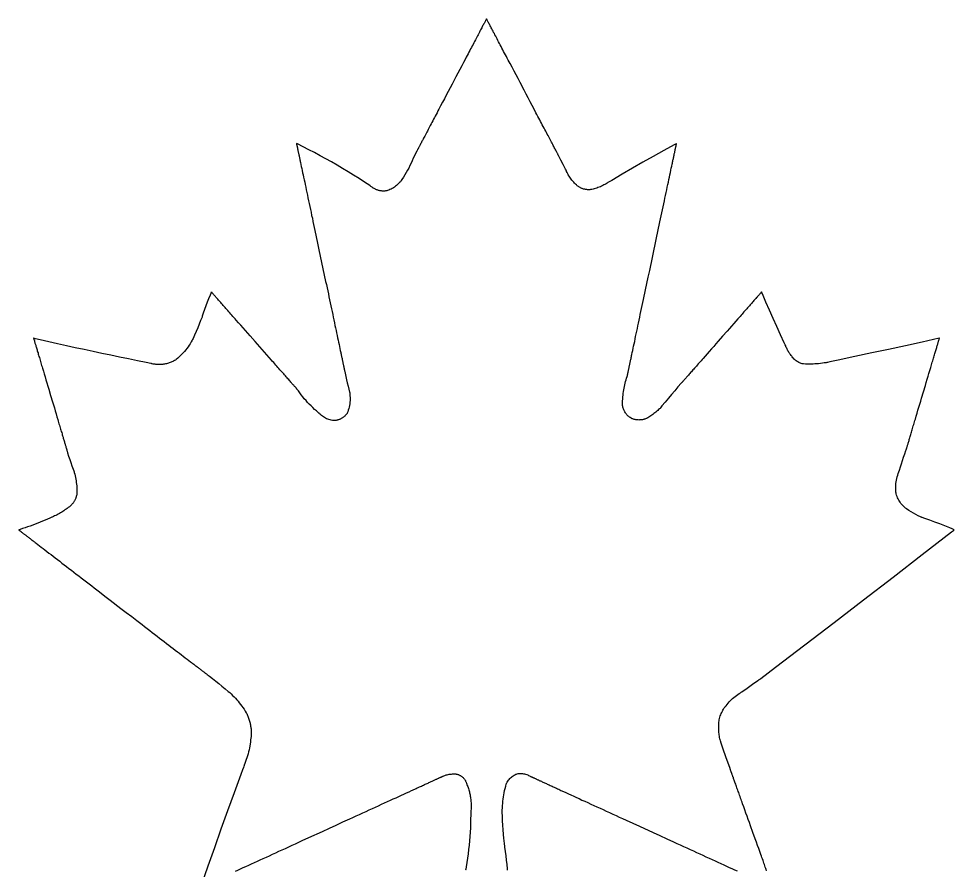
# Model space of a CAD drawing. Extents: x 0 to 908, y 0 to 337.
# Drawn here: x 0 to 104.8, y 124.8 to 220.1 of the extents above; entities that cross this region are included whole.
import ezdxf

# ---------------------------------------------------------------- set-up
doc = ezdxf.new("R2010")
doc.units = 0
doc.layers.add('_____1', color=18, linetype='CONTINUOUS')

msp = doc.modelspace()

# ---------------------------------------------------------------- linework, layer by layer
at = {"layer": '_____1'}
for points in [[(83.75, 124.73), (83.71, 124.86), (83.66, 125), (83.6, 125.14), (83.55, 125.29), (83.5, 125.43), (83.45, 125.58), (83.39, 125.74), (83.34, 125.89), (83.28, 126.05), (83.22, 126.21), (83.16, 126.38), (83.1, 126.54), (82.98, 126.88), (82.86, 127.22), (82.73, 127.57), (82.6, 127.93), (82.48, 128.29), (82.21, 129.02), (81.95, 129.75), (81.82, 130.12), (81.69, 130.48), (81.56, 130.84), (81.43, 131.19), (81.31, 131.54), (81.19, 131.89), (81.06, 132.22), (81.01, 132.39), (80.95, 132.55), (80.89, 132.71), (80.83, 132.87), (80.78, 133.03), (80.72, 133.18), (80.67, 133.33), (80.62, 133.48), (80.56, 133.62), (80.51, 133.76), (80.46, 133.9), (80.42, 134.03), (80.37, 134.16), (80.32, 134.29), (80.28, 134.41), (80.24, 134.53), (80.2, 134.64), (80.16, 134.75), (80.12, 134.86), (80.08, 134.96), (80.05, 135.06), (80.02, 135.15), (79.98, 135.24), (79.95, 135.32), (79.93, 135.39), (79.9, 135.47), (79.88, 135.53), (79.86, 135.59), (79.84, 135.65), (79.82, 135.69), (79.8, 135.74), (79.79, 135.77), (79.78, 135.8), (79.77, 135.83), (79.77, 135.85), (79.76, 135.86), (79.76, 135.86), (79.76, 135.86), (79.76, 135.87), (79.76, 135.87), (79.75, 135.89), (79.7, 136.03), (79.61, 136.3), (79.23, 137.38), (78.86, 138.46), (78.67, 139), (78.58, 139.28), (78.54, 139.41), (78.52, 139.45), (78.52, 139.46), (78.52, 139.47), (78.51, 139.51), (78.48, 139.65), (78.46, 139.79), (78.44, 139.93), (78.42, 140.07), (78.41, 140.21), (78.39, 140.36), (78.39, 140.5), (78.38, 140.64), (78.38, 140.79), (78.38, 140.93), (78.38, 141.07), (78.39, 141.22), (78.4, 141.36), (78.42, 141.5), (78.45, 141.64), (78.48, 141.78), (78.52, 141.92), (78.56, 142.06), (78.61, 142.19), (78.67, 142.32), (78.72, 142.45), (78.79, 142.58), (78.86, 142.71), (78.93, 142.83), (79.01, 142.95), (79.09, 143.07), (79.11, 143.1), (79.14, 143.13), (79.2, 143.2), (79.31, 143.34), (79.43, 143.48), (79.55, 143.62), (79.68, 143.75), (79.81, 143.88), (79.94, 144), (80.08, 144.12), (80.22, 144.24), (80.36, 144.35), (80.51, 144.46), (80.66, 144.56), (80.81, 144.66), (80.89, 144.71), (80.96, 144.76), (81.56, 145.18), (82.15, 145.6), (82.75, 146.01), (82.83, 146.06), (82.87, 146.09), (82.89, 146.1), (82.89, 146.1), (82.9, 146.11), (82.92, 146.13), (82.98, 146.17), (83.08, 146.25), (84.73, 147.5), (88.03, 150.01), (91.32, 152.53), (94.61, 155.05), (97.9, 157.58), (101.18, 160.11), (104.46, 162.65), (104.67, 162.81), (104.72, 162.85), (104.74, 162.87), (104.76, 162.88), (104.76, 162.89), (104.76, 162.89), (104.76, 162.89), (104.74, 162.89), (104.67, 162.92), (104.53, 162.98), (104.26, 163.1), (103.71, 163.33), (103.15, 163.55), (102.59, 163.76), (102.03, 163.97), (101.47, 164.16), (101.18, 164.26), (101.11, 164.28), (101.08, 164.29), (101.06, 164.3), (101.05, 164.3), (101.04, 164.3), (100.97, 164.34), (100.71, 164.47), (100.44, 164.6), (100.18, 164.75), (99.92, 164.9), (99.67, 165.06), (99.42, 165.23), (99.36, 165.27), (99.3, 165.32), (99.19, 165.41), (99.08, 165.52), (98.98, 165.62), (98.88, 165.73), (98.78, 165.85), (98.7, 165.97), (98.61, 166.09), (98.54, 166.22), (98.47, 166.35), (98.41, 166.48), (98.35, 166.62), (98.3, 166.76), (98.25, 166.9), (98.25, 166.91), (98.25, 166.92), (98.25, 166.95), (98.24, 167), (98.23, 167.09), (98.21, 167.29), (98.2, 167.48), (98.2, 167.67), (98.21, 167.87), (98.23, 168.06), (98.25, 168.25), (98.28, 168.44), (98.32, 168.63), (98.36, 168.82), (98.42, 169.01), (98.48, 169.19), (98.55, 169.37), (98.56, 169.42), (98.57, 169.44), (98.58, 169.46), (98.61, 169.56), (98.72, 169.92), (98.84, 170.29), (98.96, 170.66), (99.08, 171.02), (99.21, 171.39), (99.34, 171.75), (99.38, 171.84), (99.38, 171.86), (99.39, 171.87), (99.39, 171.87), (99.39, 171.87), (99.39, 171.87), (99.39, 171.88), (99.39, 171.89), (99.4, 171.91), (99.41, 171.94), (99.42, 171.97), (99.43, 172.01), (99.44, 172.05), (99.46, 172.1), (99.47, 172.16), (99.49, 172.22), (99.51, 172.28), (99.53, 172.36), (99.55, 172.43), (99.58, 172.51), (99.6, 172.6), (99.63, 172.69), (99.66, 172.78), (99.69, 172.88), (99.72, 172.98), (99.75, 173.09), (99.78, 173.2), (99.82, 173.32), (99.85, 173.44), (99.89, 173.56), (99.93, 173.69), (99.97, 173.82), (100.01, 173.95), (100.05, 174.09), (100.09, 174.23), (100.13, 174.37), (100.17, 174.51), (100.22, 174.66), (100.26, 174.81), (100.31, 174.97), (100.35, 175.12), (100.4, 175.28), (100.5, 175.6), (100.59, 175.93), (100.69, 176.26), (100.79, 176.6), (100.9, 176.94), (101, 177.29), (101.1, 177.64), (101.31, 178.34), (101.52, 179.04), (101.62, 179.39), (101.73, 179.73), (101.83, 180.07), (101.92, 180.4), (102.02, 180.72), (102.12, 181.04), (102.16, 181.2), (102.21, 181.35), (102.25, 181.5), (102.3, 181.65), (102.34, 181.8), (102.38, 181.94), (102.42, 182.08), (102.47, 182.22), (102.51, 182.35), (102.54, 182.48), (102.58, 182.61), (102.62, 182.73), (102.65, 182.85), (102.69, 182.97), (102.72, 183.08), (102.76, 183.19), (102.79, 183.29), (102.82, 183.39), (102.84, 183.49), (102.87, 183.58), (102.9, 183.67), (102.92, 183.75), (102.94, 183.82), (102.97, 183.9), (102.99, 183.96), (103, 184.02), (103.02, 184.08), (103.04, 184.13), (103.05, 184.17), (103.06, 184.21), (103.07, 184.25), (103.08, 184.27), (103.08, 184.3), (103.09, 184.31), (103.09, 184.32), (103.09, 184.32), (103.09, 184.32), (103.09, 184.32), (103.09, 184.32), (103.08, 184.32), (103.07, 184.32), (101.18, 183.9), (99.3, 183.49), (97.41, 183.08), (95.53, 182.68), (93.64, 182.27), (91.75, 181.87), (90.81, 181.67), (90.57, 181.63), (90.56, 181.62), (90.55, 181.62), (90.55, 181.62), (90.54, 181.62), (90.53, 181.62), (90.5, 181.61), (90.4, 181.59), (90.19, 181.56), (89.99, 181.53), (89.78, 181.5), (89.57, 181.48), (89.36, 181.46), (89.15, 181.45), (88.94, 181.44), (88.73, 181.43), (88.52, 181.43), (88.31, 181.43), (88.1, 181.44), (87.89, 181.45), (87.79, 181.46), (87.77, 181.46), (87.77, 181.46), (87.75, 181.46), (87.73, 181.47), (87.63, 181.51), (87.53, 181.54), (87.43, 181.59), (87.34, 181.63), (87.25, 181.68), (87.16, 181.74), (87.07, 181.8), (86.98, 181.86), (86.9, 181.93), (86.83, 182), (86.75, 182.08), (86.68, 182.15), (86.61, 182.24), (86.55, 182.32), (86.48, 182.4), (86.42, 182.49), (86.36, 182.57), (86.3, 182.66), (86.24, 182.75), (86.19, 182.84), (86.13, 182.93), (86.08, 183.03), (86.04, 183.12), (85.99, 183.22), (85.95, 183.31), (85.9, 183.41), (85.9, 183.42), (85.9, 183.42), (85.9, 183.43), (85.89, 183.43), (85.88, 183.46), (85.83, 183.58), (85.72, 183.8), (85.31, 184.72), (84.89, 185.63), (84.48, 186.54), (84.08, 187.46), (83.67, 188.37), (83.27, 189.29), (83.22, 189.41), (83.2, 189.46), (83.18, 189.49), (83.18, 189.51), (83.18, 189.51), (83.17, 189.5), (83.17, 189.49), (83.15, 189.48), (83.14, 189.46), (83.11, 189.43), (83.09, 189.4), (83.06, 189.37), (83.02, 189.33), (82.99, 189.29), (82.94, 189.24), (82.9, 189.19), (82.85, 189.13), (82.8, 189.07), (82.74, 189.01), (82.68, 188.94), (82.61, 188.87), (82.55, 188.79), (82.48, 188.71), (82.4, 188.63), (82.33, 188.54), (82.25, 188.45), (82.17, 188.36), (82.08, 188.26), (81.99, 188.16), (81.9, 188.06), (81.81, 187.95), (81.72, 187.85), (81.62, 187.74), (81.52, 187.62), (81.42, 187.51), (81.31, 187.39), (81.21, 187.27), (81.1, 187.15), (80.99, 187.02), (80.88, 186.9), (80.77, 186.77), (80.54, 186.51), (80.3, 186.24), (80.06, 185.97), (79.82, 185.69), (79.57, 185.41), (79.32, 185.13), (78.82, 184.56), (78.32, 183.99), (78.07, 183.7), (77.82, 183.42), (77.57, 183.14), (77.33, 182.86), (77.09, 182.59), (76.85, 182.33), (76.63, 182.06), (76.51, 181.94), (76.4, 181.81), (76.29, 181.69), (76.19, 181.57), (76.08, 181.45), (75.98, 181.33), (75.88, 181.21), (75.78, 181.1), (75.68, 180.99), (75.58, 180.88), (75.49, 180.78), (75.4, 180.68), (75.32, 180.58), (75.23, 180.48), (75.15, 180.39), (75.07, 180.3), (74.99, 180.21), (74.92, 180.13), (74.85, 180.05), (74.79, 179.98), (74.72, 179.9), (74.66, 179.84), (74.61, 179.77), (74.55, 179.71), (74.5, 179.66), (74.46, 179.6), (74.42, 179.56), (74.38, 179.51), (74.35, 179.48), (74.32, 179.44), (74.29, 179.41), (74.27, 179.39), (74.25, 179.37), (74.24, 179.36), (74.23, 179.35), (74.23, 179.35), (74.23, 179.35), (74.23, 179.34), (74.22, 179.34), (74.21, 179.32), (74.19, 179.3), (73.82, 178.88), (73.45, 178.46), (73.09, 178.04), (72.74, 177.61), (72.38, 177.18), (72.03, 176.75), (71.86, 176.54), (71.85, 176.52), (71.84, 176.52), (71.83, 176.5), (71.81, 176.48), (71.76, 176.43), (71.65, 176.34), (71.55, 176.24), (71.45, 176.15), (71.34, 176.06), (71.23, 175.97), (71.12, 175.89), (71.01, 175.81), (70.9, 175.73), (70.78, 175.65), (70.67, 175.57), (70.55, 175.5), (70.43, 175.43), (70.37, 175.39), (70.31, 175.36), (70.25, 175.33), (70.18, 175.31), (70.12, 175.28), (70.05, 175.26), (69.98, 175.24), (69.92, 175.23), (69.85, 175.21), (69.78, 175.2), (69.72, 175.19), (69.65, 175.18), (69.58, 175.18), (69.51, 175.18), (69.44, 175.17), (69.37, 175.18), (69.31, 175.18), (69.24, 175.19), (69.17, 175.19), (69.1, 175.2), (69.03, 175.22), (68.97, 175.23), (68.9, 175.25), (68.83, 175.27), (68.77, 175.29), (68.7, 175.31), (68.64, 175.34), (68.62, 175.35), (68.61, 175.35), (68.6, 175.36), (68.56, 175.38), (68.47, 175.44), (68.39, 175.5), (68.32, 175.56), (68.24, 175.62), (68.17, 175.69), (68.11, 175.76), (68.04, 175.84), (67.98, 175.91), (67.93, 175.99), (67.88, 176.08), (67.83, 176.16), (67.79, 176.25), (67.75, 176.33), (67.71, 176.42), (67.68, 176.52), (67.66, 176.61), (67.63, 176.7), (67.62, 176.8), (67.6, 176.89), (67.6, 176.99), (67.59, 177.09), (67.59, 177.19), (67.6, 177.29), (67.61, 177.38), (67.63, 177.48), (67.65, 177.58), (67.66, 177.78), (67.68, 177.97), (67.7, 178.16), (67.73, 178.35), (67.76, 178.55), (67.79, 178.74), (67.83, 178.93), (67.87, 179.12), (67.91, 179.3), (67.96, 179.49), (68.01, 179.68), (68.07, 179.86), (68.13, 180.05), (68.14, 180.1), (68.14, 180.1), (68.15, 180.11), (68.15, 180.12), (68.15, 180.14), (68.16, 180.15), (68.16, 180.18), (68.17, 180.2), (68.17, 180.23), (68.18, 180.26), (68.19, 180.29), (68.19, 180.33), (68.2, 180.37), (68.21, 180.41), (68.22, 180.46), (68.23, 180.51), (68.24, 180.56), (68.25, 180.62), (68.27, 180.67), (68.28, 180.73), (68.29, 180.8), (68.31, 180.86), (68.32, 180.93), (68.34, 181), (68.35, 181.08), (68.37, 181.16), (68.38, 181.23), (68.4, 181.32), (68.42, 181.4), (68.44, 181.49), (68.46, 181.58), (68.48, 181.67), (68.5, 181.77), (68.52, 181.86), (68.54, 181.96), (68.56, 182.06), (68.58, 182.17), (68.6, 182.27), (68.63, 182.38), (68.65, 182.49), (68.7, 182.72), (68.75, 182.96), (68.8, 183.2), (68.85, 183.45), (68.91, 183.71), (68.97, 183.98), (69.02, 184.25), (69.08, 184.53), (69.14, 184.82), (69.21, 185.11), (69.27, 185.41), (69.33, 185.72), (69.4, 186.03), (69.47, 186.35), (69.54, 186.67), (69.6, 186.99), (69.67, 187.32), (69.75, 187.66), (69.82, 188), (69.89, 188.34), (69.96, 188.68), (70.04, 189.03), (70.11, 189.38), (70.19, 189.74), (70.34, 190.45), (70.49, 191.18), (70.65, 191.91), (70.96, 193.37), (71.11, 194.1), (71.27, 194.83), (71.42, 195.56), (71.57, 196.28), (71.65, 196.63), (71.72, 196.99), (71.8, 197.34), (71.87, 197.68), (71.94, 198.03), (72.02, 198.37), (72.09, 198.71), (72.16, 199.04), (72.23, 199.37), (72.3, 199.69), (72.36, 200.01), (72.43, 200.32), (72.49, 200.63), (72.56, 200.93), (72.62, 201.23), (72.68, 201.52), (72.74, 201.81), (72.8, 202.08), (72.86, 202.35), (72.92, 202.62), (72.97, 202.87), (73.02, 203.12), (73.07, 203.36), (73.12, 203.59), (73.17, 203.82), (73.19, 203.93), (73.22, 204.03), (73.24, 204.14), (73.26, 204.24), (73.28, 204.34), (73.3, 204.44), (73.32, 204.53), (73.34, 204.62), (73.36, 204.71), (73.38, 204.8), (73.4, 204.88), (73.41, 204.97), (73.43, 205.05), (73.45, 205.12), (73.46, 205.2), (73.48, 205.27), (73.49, 205.34), (73.51, 205.41), (73.52, 205.47), (73.53, 205.53), (73.55, 205.59), (73.56, 205.64), (73.57, 205.7), (73.58, 205.75), (73.59, 205.79), (73.6, 205.84), (73.61, 205.88), (73.61, 205.91), (73.62, 205.95), (73.63, 205.98), (73.63, 206.01), (73.64, 206.03), (73.64, 206.05), (73.65, 206.07), (73.65, 206.09), (73.65, 206.1), (73.66, 206.11), (73.66, 206.11), (73.66, 206.11), (73.66, 206.11), (73.66, 206.11), (73.66, 206.11), (73.65, 206.11), (73.62, 206.09), (73.54, 206.05), (73.4, 205.97), (72.22, 205.33), (71.05, 204.68), (69.88, 204.02), (68.72, 203.35), (67.56, 202.68), (66.4, 202), (66.11, 201.83), (65.97, 201.74), (65.93, 201.72), (65.91, 201.71), (65.91, 201.71), (65.9, 201.7), (65.89, 201.69), (65.77, 201.62), (65.64, 201.55), (65.51, 201.48), (65.39, 201.41), (65.26, 201.35), (65.13, 201.29), (64.99, 201.24), (64.86, 201.19), (64.72, 201.14), (64.59, 201.09), (64.45, 201.05), (64.31, 201.01), (64.17, 200.98), (64.14, 200.97), (64.1, 200.96), (64.03, 200.96), (63.96, 200.95), (63.88, 200.95), (63.81, 200.95), (63.74, 200.95), (63.67, 200.95), (63.6, 200.96), (63.53, 200.97), (63.46, 200.98), (63.39, 201), (63.32, 201.01), (63.25, 201.03), (63.18, 201.05), (63.11, 201.08), (63.05, 201.1), (62.98, 201.13), (62.92, 201.16), (62.85, 201.19), (62.79, 201.23), (62.73, 201.27), (62.67, 201.31), (62.61, 201.35), (62.55, 201.39), (62.5, 201.44), (62.44, 201.48), (62.34, 201.58), (62.23, 201.69), (62.14, 201.79), (62.04, 201.9), (61.95, 202.01), (61.86, 202.13), (61.78, 202.24), (61.7, 202.36), (61.62, 202.48), (61.54, 202.61), (61.47, 202.73), (61.41, 202.86), (61.35, 202.99), (61.32, 203.06), (61.3, 203.09), (61.29, 203.13), (61.22, 203.25), (60.96, 203.76), (60.7, 204.27), (60.44, 204.78), (60.44, 204.78), (60.44, 204.78), (60.44, 204.79), (60.43, 204.79), (60.43, 204.81), (60.41, 204.83), (60.4, 204.87), (60.38, 204.9), (60.35, 204.95), (60.32, 205.01), (60.29, 205.07), (60.26, 205.13), (60.22, 205.21), (60.17, 205.29), (60.13, 205.37), (60.08, 205.47), (60.03, 205.57), (59.97, 205.67), (59.91, 205.78), (59.85, 205.9), (59.79, 206.02), (59.72, 206.15), (59.65, 206.28), (59.58, 206.42), (59.5, 206.56), (59.43, 206.71), (59.35, 206.86), (59.27, 207.01), (59.18, 207.17), (59.1, 207.34), (59.01, 207.5), (58.92, 207.68), (58.82, 207.85), (58.73, 208.03), (58.63, 208.21), (58.54, 208.4), (58.44, 208.58), (58.34, 208.77), (58.24, 208.97), (58.13, 209.16), (58.03, 209.36), (57.92, 209.56), (57.71, 209.97), (57.49, 210.38), (57.27, 210.8), (57.04, 211.23), (56.82, 211.66), (56.59, 212.09), (56.14, 212.95), (55.91, 213.38), (55.69, 213.81), (55.46, 214.23), (55.24, 214.65), (55.03, 215.06), (54.92, 215.26), (54.81, 215.46), (54.71, 215.66), (54.61, 215.86), (54.5, 216.05), (54.4, 216.25), (54.3, 216.43), (54.21, 216.62), (54.11, 216.8), (54.01, 216.98), (53.92, 217.16), (53.83, 217.33), (53.74, 217.5), (53.66, 217.66), (53.57, 217.82), (53.49, 217.98), (53.41, 218.13), (53.33, 218.28), (53.26, 218.42), (53.18, 218.56), (53.11, 218.69), (53.05, 218.82), (52.98, 218.94), (52.92, 219.06), (52.86, 219.17), (52.8, 219.28), (52.75, 219.38), (52.7, 219.48), (52.65, 219.56), (52.61, 219.65), (52.57, 219.72), (52.53, 219.79), (52.5, 219.85), (52.47, 219.91), (52.45, 219.96), (52.43, 220), (52.41, 220.03), (52.39, 220.06), (52.39, 220.07), (52.38, 220.08), (52.38, 220.08), (52.38, 220.09), (52.38, 220.08), (52.37, 220.07), (52.36, 220.05), (52.34, 220.02), (52.33, 219.99), (52.3, 219.94), (52.28, 219.9), (52.25, 219.84), (52.22, 219.78), (52.18, 219.71), (52.14, 219.64), (52.1, 219.55), (52.05, 219.47), (52, 219.38), (51.95, 219.28), (51.9, 219.17), (51.84, 219.06), (51.78, 218.95), (51.72, 218.83), (51.65, 218.71), (51.58, 218.58), (51.51, 218.44), (51.44, 218.3), (51.36, 218.16), (51.29, 218.01), (51.21, 217.86), (51.13, 217.71), (51.04, 217.55), (50.96, 217.39), (50.87, 217.22), (50.78, 217.05), (50.69, 216.88), (50.6, 216.7), (50.5, 216.52), (50.41, 216.34), (50.31, 216.16), (50.21, 215.97), (50.11, 215.78), (50.01, 215.59), (49.81, 215.2), (49.6, 214.81), (49.39, 214.41), (49.17, 214), (48.96, 213.59), (48.52, 212.77), (48.09, 211.95), (47.88, 211.54), (47.66, 211.13), (47.45, 210.73), (47.24, 210.33), (47.04, 209.95), (46.94, 209.76), (46.84, 209.57), (46.74, 209.38), (46.64, 209.2), (46.55, 209.02), (46.45, 208.84), (46.36, 208.66), (46.27, 208.49), (46.18, 208.32), (46.09, 208.15), (46.01, 207.99), (45.92, 207.83), (45.84, 207.68), (45.76, 207.52), (45.69, 207.38), (45.61, 207.23), (45.54, 207.1), (45.47, 206.96), (45.4, 206.83), (45.33, 206.71), (45.27, 206.59), (45.21, 206.47), (45.15, 206.37), (45.1, 206.26), (45.05, 206.16), (45, 206.07), (44.95, 205.98), (44.91, 205.9), (44.87, 205.83), (44.83, 205.76), (44.8, 205.7), (44.77, 205.64), (44.75, 205.59), (44.72, 205.55), (44.71, 205.52), (44.69, 205.49), (44.68, 205.47), (44.67, 205.46), (44.67, 205.45), (44.67, 205.45), (44.67, 205.45), (44.66, 205.44), (44.65, 205.4), (44.58, 205.27), (44.44, 205.01), (44.31, 204.74), (44.18, 204.47), (44.05, 204.2), (43.93, 203.92), (43.81, 203.65), (43.67, 203.38), (43.53, 203.12), (43.39, 202.86), (43.23, 202.6), (43.07, 202.34), (42.91, 202.09), (42.83, 201.97), (42.78, 201.91), (42.74, 201.85), (42.64, 201.74), (42.54, 201.63), (42.43, 201.53), (42.32, 201.43), (42.2, 201.34), (42.08, 201.25), (41.96, 201.17), (41.83, 201.09), (41.7, 201.02), (41.57, 200.96), (41.43, 200.9), (41.29, 200.85), (41.22, 200.83), (41.15, 200.82), (41.07, 200.81), (41, 200.8), (40.93, 200.8), (40.85, 200.8), (40.78, 200.8), (40.71, 200.8), (40.63, 200.81), (40.56, 200.82), (40.49, 200.83), (40.42, 200.84), (40.35, 200.86), (40.28, 200.88), (40.21, 200.9), (40.14, 200.92), (40.07, 200.95), (40, 200.97), (39.94, 201), (39.87, 201.04), (39.8, 201.07), (39.74, 201.11), (39.68, 201.14), (39.62, 201.18), (39.56, 201.23), (39.5, 201.27), (39.44, 201.32), (39.41, 201.34), (39.41, 201.35), (39.4, 201.35), (39.38, 201.36), (39.31, 201.41), (38.71, 201.81), (38.11, 202.21), (37.5, 202.59), (36.89, 202.97), (36.27, 203.34), (35.65, 203.71), (35.02, 204.07), (34.4, 204.42), (33.76, 204.76), (33.13, 205.1), (32.49, 205.43), (31.84, 205.75), (31.2, 206.07), (31.11, 206.11), (31.1, 206.11), (31.1, 206.11), (31.1, 206.11), (31.1, 206.11), (31.1, 206.11), (31.1, 206.11), (31.11, 206.1), (31.11, 206.09), (31.11, 206.08), (31.11, 206.06), (31.12, 206.04), (31.12, 206.01), (31.13, 205.99), (31.14, 205.96), (31.14, 205.93), (31.15, 205.89), (31.16, 205.85), (31.17, 205.81), (31.18, 205.76), (31.19, 205.72), (31.2, 205.67), (31.21, 205.61), (31.22, 205.56), (31.23, 205.5), (31.25, 205.44), (31.26, 205.37), (31.27, 205.31), (31.29, 205.24), (31.3, 205.16), (31.32, 205.09), (31.34, 205.01), (31.35, 204.93), (31.37, 204.85), (31.39, 204.76), (31.41, 204.68), (31.43, 204.59), (31.45, 204.49), (31.47, 204.4), (31.49, 204.3), (31.51, 204.2), (31.53, 204.1), (31.55, 204), (31.6, 203.79), (31.64, 203.56), (31.69, 203.33), (31.74, 203.1), (31.79, 202.85), (31.85, 202.6), (31.9, 202.34), (31.96, 202.07), (32.02, 201.8), (32.08, 201.52), (32.14, 201.23), (32.2, 200.94), (32.26, 200.64), (32.33, 200.34), (32.39, 200.03), (32.46, 199.72), (32.53, 199.4), (32.59, 199.07), (32.66, 198.75), (32.73, 198.42), (32.8, 198.08), (32.88, 197.75), (32.95, 197.41), (33.02, 197.06), (33.09, 196.72), (33.17, 196.37), (33.32, 195.66), (33.47, 194.95), (33.62, 194.24), (33.92, 192.81), (34.07, 192.09), (34.22, 191.38), (34.37, 190.68), (34.45, 190.33), (34.52, 189.98), (34.6, 189.63), (34.67, 189.29), (34.74, 188.95), (34.81, 188.62), (34.88, 188.28), (34.95, 187.95), (35.02, 187.63), (35.09, 187.31), (35.16, 186.99), (35.22, 186.68), (35.29, 186.37), (35.35, 186.07), (35.41, 185.77), (35.47, 185.48), (35.53, 185.2), (35.59, 184.92), (35.65, 184.65), (35.71, 184.38), (35.76, 184.13), (35.82, 183.88), (35.87, 183.63), (35.92, 183.4), (35.96, 183.17), (36.01, 182.95), (36.06, 182.74), (36.08, 182.64), (36.1, 182.54), (36.12, 182.44), (36.14, 182.35), (36.16, 182.25), (36.18, 182.16), (36.2, 182.07), (36.22, 181.99), (36.23, 181.91), (36.25, 181.82), (36.27, 181.75), (36.28, 181.67), (36.3, 181.6), (36.31, 181.53), (36.33, 181.46), (36.34, 181.39), (36.35, 181.33), (36.37, 181.27), (36.38, 181.21), (36.39, 181.16), (36.4, 181.11), (36.41, 181.06), (36.42, 181.01), (36.43, 180.97), (36.44, 180.93), (36.45, 180.89), (36.45, 180.86), (36.46, 180.83), (36.47, 180.8), (36.47, 180.78), (36.48, 180.76), (36.48, 180.74), (36.48, 180.72), (36.49, 180.71), (36.49, 180.7), (36.49, 180.7), (36.49, 180.7), (36.49, 180.68), (36.51, 180.59), (36.55, 180.41), (36.63, 180.05), (36.71, 179.69), (36.79, 179.33), (36.88, 178.98), (36.97, 178.62), (37.01, 178.44), (37.04, 178.35), (37.05, 178.31), (37.06, 178.26), (37.08, 178.08), (37.09, 177.9), (37.1, 177.71), (37.1, 177.53), (37.1, 177.35), (37.08, 177.17), (37.06, 176.99), (37.03, 176.81), (36.99, 176.63), (36.95, 176.45), (36.9, 176.28), (36.84, 176.11), (36.77, 175.93), (36.76, 175.93), (36.76, 175.92), (36.75, 175.9), (36.73, 175.88), (36.69, 175.82), (36.64, 175.77), (36.6, 175.72), (36.55, 175.67), (36.5, 175.62), (36.45, 175.57), (36.4, 175.53), (36.35, 175.49), (36.29, 175.45), (36.24, 175.41), (36.18, 175.38), (36.12, 175.34), (36.06, 175.31), (36, 175.28), (35.94, 175.25), (35.88, 175.23), (35.81, 175.21), (35.75, 175.18), (35.68, 175.17), (35.62, 175.15), (35.55, 175.14), (35.48, 175.13), (35.42, 175.12), (35.35, 175.11), (35.28, 175.11), (35.24, 175.11), (35.21, 175.11), (35.14, 175.12), (35, 175.15), (34.87, 175.18), (34.73, 175.22), (34.6, 175.27), (34.47, 175.32), (34.35, 175.38), (34.23, 175.45), (34.11, 175.52), (34, 175.6), (33.89, 175.69), (33.78, 175.78), (33.68, 175.88), (33.63, 175.93), (33.62, 175.94), (33.59, 175.96), (33.54, 176.01), (33.33, 176.19), (33.13, 176.37), (32.93, 176.56), (32.73, 176.75), (32.54, 176.95), (32.35, 177.15), (32.17, 177.36), (31.98, 177.56), (31.81, 177.77), (31.64, 177.99), (31.47, 178.21), (31.31, 178.43), (31.23, 178.54), (31.19, 178.6), (31.17, 178.63), (31.16, 178.64), (31.16, 178.64), (31.15, 178.65), (31.14, 178.66), (31.13, 178.68), (31.11, 178.7), (31.08, 178.73), (31.05, 178.76), (31.02, 178.8), (30.98, 178.84), (30.94, 178.89), (30.89, 178.94), (30.84, 179), (30.79, 179.06), (30.73, 179.12), (30.67, 179.19), (30.6, 179.27), (30.54, 179.35), (30.46, 179.43), (30.39, 179.51), (30.31, 179.6), (30.23, 179.7), (30.14, 179.79), (30.05, 179.89), (29.96, 180), (29.87, 180.11), (29.77, 180.22), (29.67, 180.33), (29.57, 180.45), (29.46, 180.56), (29.35, 180.69), (29.25, 180.81), (29.13, 180.94), (29.02, 181.07), (28.9, 181.2), (28.79, 181.33), (28.67, 181.47), (28.55, 181.6), (28.42, 181.74), (28.3, 181.88), (28.05, 182.17), (27.79, 182.46), (27.53, 182.76), (27.27, 183.06), (27, 183.36), (26.46, 183.97), (25.92, 184.58), (25.65, 184.89), (25.39, 185.19), (25.12, 185.49), (24.86, 185.78), (24.61, 186.07), (24.36, 186.36), (24.24, 186.5), (24.11, 186.63), (23.99, 186.77), (23.88, 186.9), (23.76, 187.04), (23.65, 187.16), (23.53, 187.29), (23.42, 187.42), (23.31, 187.54), (23.21, 187.66), (23.11, 187.78), (23.01, 187.89), (22.91, 188), (22.81, 188.11), (22.72, 188.22), (22.63, 188.32), (22.54, 188.42), (22.46, 188.51), (22.38, 188.6), (22.3, 188.69), (22.23, 188.77), (22.16, 188.85), (22.09, 188.93), (22.03, 189), (21.97, 189.07), (21.91, 189.13), (21.86, 189.19), (21.81, 189.24), (21.77, 189.29), (21.73, 189.34), (21.7, 189.38), (21.67, 189.41), (21.64, 189.44), (21.62, 189.46), (21.6, 189.48), (21.59, 189.5), (21.58, 189.5), (21.58, 189.51), (21.58, 189.51), (21.58, 189.51), (21.58, 189.5), (21.56, 189.45), (21.51, 189.35), (21.43, 189.15), (21.26, 188.75), (21.1, 188.35), (20.95, 187.94), (20.8, 187.53), (20.66, 187.12), (20.59, 186.91), (20.56, 186.81), (20.53, 186.7), (20.37, 186.3), (20.22, 185.89), (20.05, 185.49), (19.88, 185.09), (19.7, 184.69), (19.52, 184.29), (19.47, 184.2), (19.43, 184.1), (19.32, 183.91), (19.21, 183.72), (19.09, 183.54), (18.97, 183.36), (18.84, 183.19), (18.71, 183.02), (18.57, 182.85), (18.43, 182.69), (18.28, 182.53), (18.12, 182.38), (17.97, 182.23), (17.8, 182.09), (17.63, 181.95), (17.61, 181.93), (17.59, 181.92), (17.54, 181.89), (17.45, 181.83), (17.35, 181.78), (17.26, 181.73), (17.16, 181.68), (17.06, 181.64), (16.96, 181.6), (16.86, 181.56), (16.76, 181.53), (16.65, 181.5), (16.55, 181.47), (16.44, 181.45), (16.34, 181.43), (16.23, 181.41), (16.13, 181.4), (16.02, 181.39), (15.91, 181.38), (15.8, 181.38), (15.7, 181.38), (15.59, 181.38), (15.48, 181.38), (15.37, 181.39), (15.27, 181.41), (15.16, 181.42), (15.05, 181.44), (14.94, 181.47), (14.89, 181.48), (14.86, 181.49), (14.86, 181.49), (14.85, 181.49), (14.85, 181.49), (14.84, 181.49), (14.78, 181.5), (14.29, 181.6), (13.29, 181.8), (12.3, 182.01), (11.3, 182.21), (10.31, 182.42), (9.32, 182.63), (8.33, 182.84), (7.34, 183.05), (6.34, 183.27), (5.35, 183.49), (4.36, 183.71), (3.38, 183.93), (2.39, 184.15), (1.89, 184.27), (1.77, 184.3), (1.71, 184.31), (1.68, 184.32), (1.67, 184.32), (1.67, 184.32), (1.67, 184.32), (1.67, 184.32), (1.67, 184.3), (1.68, 184.29), (1.68, 184.26), (1.69, 184.23), (1.7, 184.2), (1.72, 184.16), (1.73, 184.11), (1.75, 184.06), (1.76, 184), (1.78, 183.94), (1.8, 183.87), (1.82, 183.79), (1.85, 183.72), (1.87, 183.63), (1.9, 183.54), (1.93, 183.45), (1.96, 183.35), (1.99, 183.25), (2.02, 183.15), (2.05, 183.04), (2.08, 182.92), (2.12, 182.8), (2.16, 182.68), (2.19, 182.56), (2.23, 182.43), (2.27, 182.3), (2.31, 182.16), (2.35, 182.02), (2.39, 181.88), (2.44, 181.74), (2.48, 181.59), (2.52, 181.44), (2.57, 181.29), (2.62, 181.14), (2.66, 180.98), (2.76, 180.66), (2.85, 180.33), (2.95, 180), (3.05, 179.66), (3.16, 179.32), (3.26, 178.97), (3.36, 178.62), (3.57, 177.92), (3.78, 177.22), (3.88, 176.88), (3.99, 176.53), (4.09, 176.2), (4.18, 175.86), (4.28, 175.54), (4.38, 175.22), (4.42, 175.06), (4.47, 174.91), (4.51, 174.75), (4.56, 174.6), (4.6, 174.46), (4.65, 174.31), (4.69, 174.17), (4.73, 174.03), (4.77, 173.9), (4.81, 173.77), (4.85, 173.64), (4.88, 173.51), (4.92, 173.39), (4.96, 173.27), (4.99, 173.16), (5.02, 173.05), (5.05, 172.94), (5.08, 172.84), (5.11, 172.74), (5.14, 172.65), (5.17, 172.56), (5.19, 172.48), (5.22, 172.4), (5.24, 172.33), (5.26, 172.26), (5.28, 172.19), (5.29, 172.14), (5.31, 172.08), (5.32, 172.04), (5.34, 171.99), (5.35, 171.96), (5.36, 171.93), (5.36, 171.91), (5.37, 171.89), (5.37, 171.88), (5.37, 171.87), (5.37, 171.87), (5.37, 171.87), (5.38, 171.85), (5.38, 171.83), (5.4, 171.78), (5.43, 171.69), (5.48, 171.51), (5.59, 171.14), (5.71, 170.77), (5.84, 170.41), (5.96, 170.04), (6.1, 169.68), (6.16, 169.5), (6.18, 169.45), (6.2, 169.41), (6.22, 169.31), (6.27, 169.13), (6.32, 168.94), (6.36, 168.75), (6.39, 168.56), (6.42, 168.38), (6.45, 168.19), (6.47, 167.99), (6.49, 167.8), (6.5, 167.61), (6.51, 167.42), (6.51, 167.23), (6.51, 167.03), (6.51, 166.94), (6.51, 166.91), (6.51, 166.9), (6.5, 166.86), (6.49, 166.78), (6.47, 166.71), (6.45, 166.64), (6.43, 166.56), (6.4, 166.49), (6.38, 166.42), (6.35, 166.35), (6.32, 166.28), (6.29, 166.21), (6.25, 166.15), (6.21, 166.08), (6.18, 166.02), (6.13, 165.96), (6.09, 165.9), (6.05, 165.84), (6, 165.78), (5.95, 165.72), (5.9, 165.67), (5.84, 165.61), (5.79, 165.56), (5.73, 165.51), (5.67, 165.47), (5.61, 165.42), (5.55, 165.38), (5.42, 165.29), (5.3, 165.2), (5.18, 165.11), (5.06, 165.03), (4.94, 164.94), (4.81, 164.86), (4.68, 164.78), (4.55, 164.71), (4.42, 164.64), (4.29, 164.57), (4.16, 164.5), (4.02, 164.44), (3.89, 164.38), (3.75, 164.32), (3.73, 164.31), (3.72, 164.31), (3.72, 164.3), (3.71, 164.3), (3.64, 164.27), (3.5, 164.21), (3.23, 164.09), (2.96, 163.97), (2.68, 163.85), (2.4, 163.74), (2.13, 163.63), (1.85, 163.52), (1.57, 163.41), (1.28, 163.31), (1, 163.21), (0.72, 163.12), (0.43, 163.02), (0.15, 162.93), (0.01, 162.89), (0, 162.89), (0, 162.89), (0, 162.88), (0, 162.88), (0.01, 162.88), (0.02, 162.87), (0.03, 162.86), (0.04, 162.85), (0.06, 162.84), (0.08, 162.82), (0.1, 162.81), (0.13, 162.79), (0.16, 162.77), (0.19, 162.74), (0.22, 162.72), (0.25, 162.69), (0.29, 162.66), (0.33, 162.63), (0.37, 162.6), (0.42, 162.56), (0.46, 162.53), (0.51, 162.49), (0.57, 162.45), (0.62, 162.41), (0.68, 162.37), (0.73, 162.32), (0.79, 162.28), (0.86, 162.23), (0.92, 162.18), (0.99, 162.13), (1.06, 162.07), (1.13, 162.02), (1.2, 161.96), (1.28, 161.9), (1.35, 161.85), (1.43, 161.78), (1.51, 161.72), (1.6, 161.66), (1.68, 161.59), (1.77, 161.53), (1.86, 161.46), (1.95, 161.39), (2.13, 161.25), (2.33, 161.1), (2.53, 160.95), (2.73, 160.79), (2.94, 160.63), (3.16, 160.46), (3.39, 160.29), (3.62, 160.11), (3.85, 159.93), (4.09, 159.75), (4.34, 159.56), (4.59, 159.37), (4.84, 159.17), (5.1, 158.97), (5.36, 158.77), (5.63, 158.57), (5.9, 158.36), (6.17, 158.15), (6.45, 157.94), (6.73, 157.72), (7.01, 157.5), (7.3, 157.28), (7.59, 157.06), (7.88, 156.84), (8.17, 156.62), (8.46, 156.39), (9.05, 155.94), (9.65, 155.48), (10.25, 155.02), (11.45, 154.09), (12.05, 153.64), (12.65, 153.18), (13.23, 152.73), (13.53, 152.5), (13.82, 152.28), (14.1, 152.06), (14.39, 151.84), (14.67, 151.63), (14.95, 151.41), (15.22, 151.2), (15.5, 150.99), (15.77, 150.78), (16.03, 150.58), (16.29, 150.38), (16.55, 150.18), (16.8, 149.99), (17.05, 149.8), (17.3, 149.61), (17.53, 149.43), (17.77, 149.25), (18, 149.07), (18.22, 148.9), (18.43, 148.74), (18.64, 148.57), (18.85, 148.42), (19.05, 148.27), (19.24, 148.12), (19.33, 148.05), (19.42, 147.98), (19.51, 147.91), (19.6, 147.84), (19.68, 147.78), (19.77, 147.71), (19.85, 147.65), (19.93, 147.59), (20.01, 147.53), (20.08, 147.47), (20.16, 147.41), (20.23, 147.36), (20.3, 147.31), (20.37, 147.25), (20.43, 147.2), (20.5, 147.15), (20.56, 147.11), (20.62, 147.06), (20.67, 147.02), (20.73, 146.98), (20.78, 146.94), (20.83, 146.9), (20.88, 146.86), (20.92, 146.83), (20.97, 146.79), (21.01, 146.76), (21.05, 146.73), (21.08, 146.7), (21.12, 146.68), (21.15, 146.65), (21.18, 146.63), (21.2, 146.61), (21.22, 146.59), (21.25, 146.58), (21.26, 146.57), (21.28, 146.55), (21.29, 146.54), (21.3, 146.54), (21.31, 146.53), (21.31, 146.53), (21.31, 146.53), (21.33, 146.52), (21.35, 146.5), (21.71, 146.23), (22.06, 145.95), (22.41, 145.68), (22.76, 145.39), (23.11, 145.11), (23.45, 144.81), (23.63, 144.67), (23.79, 144.52), (23.95, 144.36), (24.11, 144.2), (24.26, 144.04), (24.41, 143.87), (24.56, 143.7), (24.7, 143.53), (24.84, 143.35), (24.98, 143.17), (25.11, 142.99), (25.23, 142.8), (25.35, 142.61), (25.47, 142.42), (25.5, 142.38), (25.53, 142.33), (25.58, 142.22), (25.62, 142.12), (25.66, 142.02), (25.71, 141.91), (25.74, 141.8), (25.78, 141.7), (25.81, 141.59), (25.84, 141.48), (25.87, 141.37), (25.9, 141.26), (25.92, 141.16), (25.95, 141.05), (25.96, 140.93), (25.98, 140.82), (25.99, 140.71), (26.01, 140.6), (26.02, 140.49), (26.02, 140.38), (26.03, 140.26), (26.03, 140.15), (26.03, 140.04), (26.02, 139.93), (26.02, 139.81), (26.01, 139.7), (26, 139.59), (25.97, 139.36), (25.94, 139.14), (25.91, 138.92), (25.87, 138.69), (25.83, 138.47), (25.79, 138.25), (25.74, 138.03), (25.68, 137.81), (25.62, 137.6), (25.55, 137.38), (25.48, 137.17), (25.41, 136.95), (25.33, 136.74), (25.25, 136.53), (25.24, 136.53), (25.24, 136.53), (25.24, 136.53), (25.24, 136.51), (25.23, 136.48), (25.2, 136.42), (25.16, 136.29), (25.06, 136.03), (24.87, 135.52), (24.13, 133.47), (23.38, 131.42), (22.64, 129.37), (21.91, 127.31), (21.18, 125.26), (20.46, 123.2)], [(24.27, 124.68), (24.55, 124.81), (24.84, 124.94), (25.14, 125.08), (25.44, 125.22), (25.75, 125.36), (26.07, 125.5), (26.39, 125.65), (26.72, 125.8), (27.05, 125.95), (27.39, 126.11), (27.73, 126.26), (28.08, 126.42), (28.43, 126.58), (28.78, 126.75), (29.14, 126.91), (29.51, 127.08), (29.87, 127.24), (30.24, 127.41), (30.61, 127.58), (30.98, 127.75), (31.74, 128.1), (32.5, 128.44), (34.02, 129.14), (34.79, 129.49), (35.55, 129.84), (36.31, 130.19), (37.06, 130.53), (37.43, 130.7), (37.8, 130.87), (38.16, 131.04), (38.53, 131.21), (38.89, 131.37), (39.24, 131.54), (39.6, 131.7), (39.95, 131.86), (40.29, 132.01), (40.63, 132.17), (40.96, 132.32), (41.29, 132.47), (41.62, 132.62), (41.93, 132.77), (42.25, 132.91), (42.55, 133.05), (42.85, 133.19), (43.14, 133.32), (43.43, 133.45), (43.71, 133.58), (43.98, 133.7), (44.11, 133.76), (44.24, 133.82), (44.37, 133.88), (44.49, 133.94), (44.62, 134), (44.74, 134.05), (44.86, 134.11), (44.98, 134.16), (45.09, 134.21), (45.2, 134.27), (45.31, 134.32), (45.42, 134.37), (45.53, 134.41), (45.63, 134.46), (45.73, 134.51), (45.83, 134.55), (45.93, 134.6), (46.02, 134.64), (46.11, 134.68), (46.2, 134.72), (46.28, 134.76), (46.37, 134.8), (46.45, 134.83), (46.52, 134.87), (46.6, 134.9), (46.67, 134.94), (46.74, 134.97), (46.81, 135), (46.87, 135.03), (46.93, 135.05), (46.99, 135.08), (47.04, 135.11), (47.09, 135.13), (47.14, 135.15), (47.18, 135.17), (47.22, 135.19), (47.26, 135.21), (47.3, 135.22), (47.33, 135.24), (47.36, 135.25), (47.38, 135.26), (47.41, 135.27), (47.42, 135.28), (47.44, 135.29), (47.45, 135.29), (47.46, 135.3), (47.47, 135.3), (47.48, 135.31), (47.51, 135.32), (47.62, 135.37), (47.73, 135.41), (47.85, 135.45), (47.97, 135.48), (48.09, 135.51), (48.2, 135.53), (48.32, 135.55), (48.45, 135.56), (48.57, 135.57), (48.69, 135.57), (48.81, 135.57), (48.93, 135.57), (48.99, 135.56), (49.02, 135.56), (49.05, 135.55), (49.11, 135.54), (49.17, 135.52), (49.23, 135.49), (49.29, 135.47), (49.35, 135.44), (49.4, 135.41), (49.45, 135.38), (49.51, 135.35), (49.56, 135.32), (49.61, 135.28), (49.65, 135.24), (49.7, 135.2), (49.75, 135.16), (49.79, 135.11), (49.83, 135.07), (49.87, 135.02), (49.91, 134.97), (49.94, 134.92), (49.98, 134.87), (50.01, 134.82), (50.04, 134.77), (50.06, 134.71), (50.09, 134.65), (50.11, 134.6), (50.13, 134.54), (50.15, 134.48), (50.16, 134.46), (50.16, 134.45), (50.16, 134.45), (50.16, 134.44), (50.19, 134.38), (50.23, 134.27), (50.28, 134.15), (50.32, 134.04), (50.36, 133.92), (50.39, 133.8), (50.43, 133.68), (50.46, 133.57), (50.49, 133.45), (50.52, 133.33), (50.54, 133.21), (50.56, 133.08), (50.59, 132.96), (50.6, 132.84), (50.62, 132.72), (50.63, 132.6), (50.64, 132.48), (50.65, 132.35), (50.66, 132.23), (50.66, 132.11), (50.66, 131.98), (50.66, 131.86), (50.65, 131.74), (50.65, 131.61), (50.64, 131.49), (50.63, 131.37), (50.61, 131.24), (50.61, 131), (50.6, 130.51), (50.59, 130.02), (50.57, 129.53), (50.54, 129.05), (50.51, 128.56), (50.47, 128.07), (50.42, 127.58), (50.37, 127.1), (50.31, 126.61), (50.24, 126.13), (50.17, 125.64), (50.09, 125.16), (50.05, 124.92), (50.02, 124.8), (50.02, 124.79), (50.02, 124.78)], [(54.74, 124.78), (54.74, 124.79), (54.74, 124.82), (54.73, 124.94), (54.68, 125.43), (54.63, 125.92), (54.58, 126.41), (54.51, 126.89), (54.45, 127.38), (54.38, 127.86), (54.36, 127.99), (54.34, 128.11), (54.32, 128.35), (54.27, 128.84), (54.23, 129.33), (54.2, 129.82), (54.18, 130.31), (54.16, 130.8), (54.14, 131.29), (54.15, 131.53), (54.16, 131.78), (54.17, 132.02), (54.19, 132.26), (54.21, 132.51), (54.24, 132.75), (54.28, 132.99), (54.32, 133.23), (54.36, 133.47), (54.41, 133.71), (54.47, 133.95), (54.53, 134.19), (54.59, 134.42), (54.6, 134.45), (54.61, 134.46), (54.61, 134.47), (54.62, 134.5), (54.65, 134.56), (54.71, 134.66), (54.77, 134.77), (54.84, 134.87), (54.91, 134.96), (54.99, 135.05), (55.08, 135.14), (55.17, 135.22), (55.26, 135.29), (55.36, 135.36), (55.46, 135.43), (55.57, 135.48), (55.68, 135.54), (55.73, 135.56), (55.8, 135.57), (55.92, 135.6), (56.04, 135.61), (56.16, 135.62), (56.28, 135.62), (56.4, 135.61), (56.52, 135.59), (56.64, 135.57), (56.76, 135.54), (56.88, 135.5), (56.99, 135.46), (57.1, 135.41), (57.21, 135.35), (57.27, 135.32), (57.29, 135.3), (57.29, 135.3), (57.3, 135.3), (57.3, 135.3), (57.31, 135.3), (57.32, 135.29), (57.33, 135.28), (57.35, 135.28), (57.37, 135.27), (57.39, 135.26), (57.42, 135.24), (57.45, 135.23), (57.48, 135.22), (57.52, 135.2), (57.56, 135.18), (57.6, 135.16), (57.65, 135.14), (57.7, 135.12), (57.75, 135.09), (57.81, 135.07), (57.86, 135.04), (57.93, 135.01), (57.99, 134.98), (58.06, 134.95), (58.13, 134.92), (58.2, 134.89), (58.28, 134.85), (58.36, 134.81), (58.44, 134.78), (58.52, 134.74), (58.61, 134.7), (58.7, 134.66), (58.79, 134.62), (58.89, 134.57), (58.98, 134.53), (59.08, 134.48), (59.19, 134.43), (59.29, 134.39), (59.4, 134.34), (59.51, 134.29), (59.62, 134.24), (59.73, 134.18), (59.85, 134.13), (59.97, 134.08), (60.09, 134.02), (60.21, 133.96), (60.34, 133.91), (60.46, 133.85), (60.59, 133.79), (60.72, 133.73), (60.99, 133.61), (61.27, 133.48), (61.55, 133.35), (61.84, 133.22), (62.14, 133.08), (62.45, 132.94), (62.76, 132.8), (63.07, 132.65), (63.4, 132.51), (63.72, 132.36), (64.06, 132.2), (64.4, 132.05), (64.74, 131.89), (65.09, 131.73), (65.44, 131.57), (65.79, 131.41), (66.15, 131.24), (66.52, 131.08), (66.88, 130.91), (67.25, 130.74), (67.62, 130.57), (68, 130.4), (68.75, 130.05), (69.51, 129.71), (71.04, 129.01), (71.8, 128.66), (72.56, 128.31), (73.32, 127.96), (73.69, 127.79), (74.07, 127.62), (74.44, 127.45), (74.81, 127.28), (75.17, 127.11), (75.54, 126.95), (75.9, 126.78), (76.25, 126.62), (76.6, 126.46), (76.95, 126.3), (77.3, 126.14), (77.63, 125.99), (77.97, 125.83), (78.3, 125.68), (78.62, 125.53), (78.94, 125.39), (79.25, 125.25), (79.55, 125.11), (79.85, 124.97), (80.14, 124.84), (80.43, 124.71)]]:
    msp.add_lwpolyline(points, dxfattribs=at)

doc.saveas('drawing.dxf')
